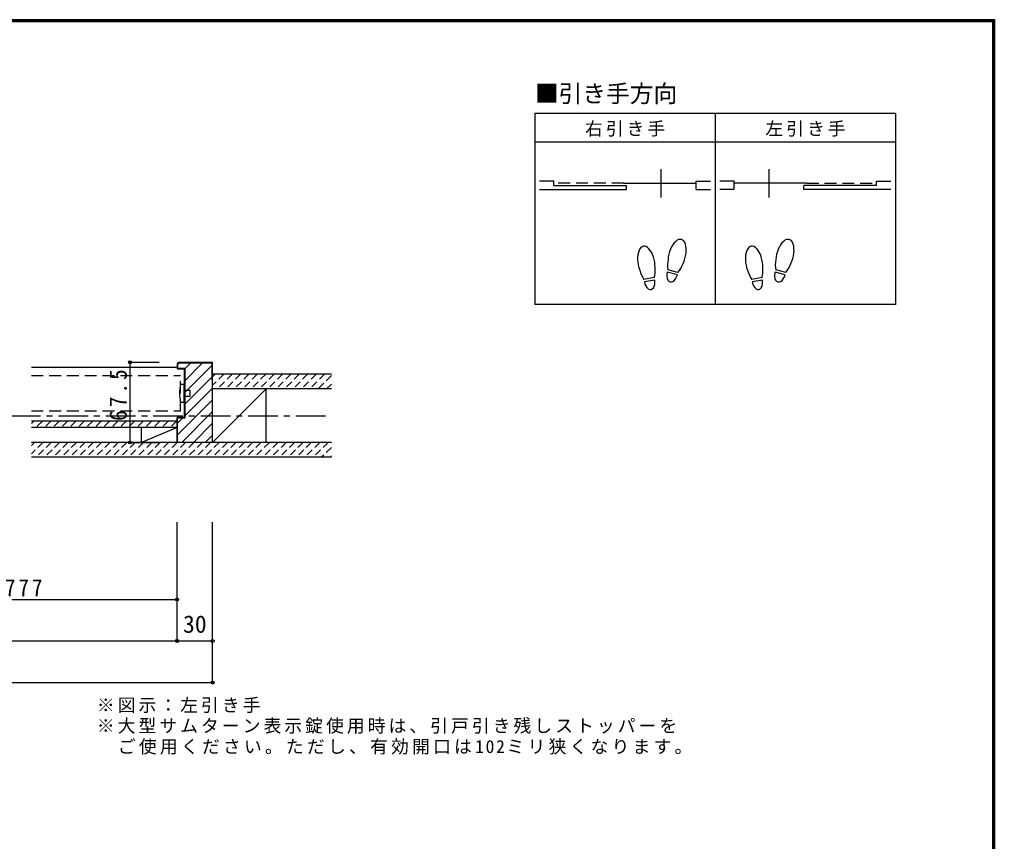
# Model space of a CAD drawing. Units: millimetres at full size, sheet at 1:5; details may follow other scales. Extents: x -973 to 977, y -718 to 696.
# Drawn here: x 155 to 977, y 3 to 696 of the extents above; entities that cross this region are included whole.
import ezdxf
from ezdxf.enums import TextEntityAlignment as Align

# ---------------------------------------------------------------- set-up
doc = ezdxf.new("R2010")
doc.units = ezdxf.units.MM
doc.header["$LTSCALE"] = 5
doc.header["$PDMODE"] = 32
doc.header["$PDSIZE"] = 2.5
for name, pattern in [('CHAIN1', [8, 5, -1, 1, -1]), ('DASHED1', [1.8, 1.2, -0.6]), ('DASHED2', [3, 2, -1])]:
    doc.linetypes.add(name, pattern=pattern)
for name, color, linetype in [('0-0_補助線', 7, 'Continuous'), ('0-1_通り芯', 4, 'CHAIN1'), ('0-2_柱', 3, 'Continuous'), ('0-3_仕上げ', 2, 'Continuous'), ('0-4_枠', 3, 'Continuous'), ('0-6_扉', 6, 'Continuous'), ('0-7_金物', 7, 'Continuous'), ('0-8_戸当り', 3, 'Continuous'), ('0-A_文字', 7, 'Continuous'), ('0-B_寸法', 7, 'Continuous'), ('0-C_ハッチ', 4, 'DASHED1'), ('F-1_枠', 6, 'Continuous')]:
    doc.layers.add(name, color=color, linetype=linetype)
doc.styles.add('ＭＳ ゴシック', font='')
doc.styles.get('ＭＳ ゴシック').set_extended_font_data('MS Gothic')

msp = doc.modelspace()

# ---------------------------------------------------------------- linework, layer by layer
at = {"layer": '0-1_通り芯'}
msp.add_line((-412.113, 361.994), (417.887, 361.994), dxfattribs=at)
at = {"layer": '0-2_柱'}
for p, q in [((317.887, 339.494), (317.887, 384.494)), ((362.887, 339.494), (362.887, 384.494)), ((257.887, 339.494), (257.887, 351.994))]:
    msp.add_line(p, q, dxfattribs=at)
at = {"layer": '0-2_柱', "color": 7}
for p, q in [((317.887, 339.494), (362.887, 384.494)), ((287.887, 351.994), (257.887, 339.494))]:
    msp.add_line(p, q, dxfattribs=at)
at = {"layer": '0-3_仕上げ'}
for p, q in [((417.887, 396.994), (317.887, 396.994)), ((417.887, 384.494), (317.887, 384.494)), ((287.887, 357.494), (165.137, 357.494)), ((287.887, 351.994), (165.137, 351.994)), ((417.887, 339.494), (165.137, 339.494)), ((417.887, 326.994), (165.137, 326.994))]:
    msp.add_line(p, q, dxfattribs=at)
at = {"layer": '0-4_枠', "color": 4}
msp.add_line((165.137, 402.994), (287.887, 402.994), dxfattribs=at)
at = {"layer": '0-4_枠'}
for p, q in [((289.301, 406.994), (287.887, 405.579)), ((288.387, 405.372), (289.508, 406.494)), ((288.387, 405.372), (288.387, 401.994)), ((289.301, 406.994), (317.887, 406.994)), ((289.508, 406.494), (317.387, 406.494)), ((317.387, 391.994), (317.387, 406.494)), ((317.887, 339.494), (317.887, 406.994)), ((288.387, 401.994), (294.387, 401.994)), ((293.887, 401.494), (293.887, 360.494)), ((294.387, 401.994), (294.387, 359.994)), ((317.387, 391.994), (317.887, 391.994)), ((293.887, 360.494), (287.887, 360.494)), ((287.887, 339.494), (287.887, 360.494)), ((294.387, 359.994), (288.387, 359.994)), ((288.387, 339.494), (288.387, 359.994)), ((317.887, 339.494), (287.887, 339.494))]:
    msp.add_line(p, q, dxfattribs=at)
msp.add_lwpolyline([(287.887, 405.579), (287.887, 401.494), (293.887, 401.494)], dxfattribs=at)
at = {"layer": '0-6_扉', "color": 2, "linetype": 'DASHED2'}
for p, q in [((165.137, 395.994), (290.887, 395.994)), ((290.887, 365.994), (290.887, 395.994)), ((165.137, 365.994), (290.887, 365.994))]:
    msp.add_line(p, q, dxfattribs=at)
at = {"layer": '0-6_扉', "color": 4}
msp.add_line((317.887, 137.16), (317.887, 272.16), dxfattribs=at)
at = {"layer": '0-6_扉', "color": 7}
msp.add_point((317.887, 137.16), dxfattribs=at)
at = {"layer": '0-7_金物'}
for p, q in [((290.887, 388.494), (293.887, 388.494)), ((293.887, 383.494), (298.887, 383.494))]:
    msp.add_line(p, q, dxfattribs=at)
for points in [[(290.887, 373.494), (293.887, 373.494), (293.887, 388.494)], [(293.887, 378.494), (298.887, 378.494), (298.887, 383.494)]]:
    msp.add_lwpolyline(points, dxfattribs=at)
msp.add_arc((321.338, 380.994), 31.361, 166.16368, 193.83629, dxfattribs=at)
at = {"layer": '0-8_戸当り'}
for p, q in [((695.933, 545.854), (695.933, 569.854)), ((786.733, 545.854), (786.733, 569.854)), ((709.969, 482.735), (701.489, 485.007)), ((800.769, 482.735), (792.289, 485.007)), ((689.958, 478.378), (681.312, 476.853)), ((709.426, 480.706), (700.945, 482.978)), ((780.758, 478.378), (772.112, 476.853)), ((800.226, 480.706), (791.745, 482.978)), ((690.323, 476.31), (681.677, 474.785)), ((781.123, 476.31), (772.477, 474.785))]:
    msp.add_line(p, q, dxfattribs=at)
at = {"layer": '0-8_戸当り', "color": 2}
for p, q in [((605.333, 559.654), (593.333, 559.654)), ((605.333, 556.054), (605.333, 559.654)), ((725.333, 552.454), (725.333, 559.654)), ((725.333, 559.654), (737.333, 559.654)), ((757.333, 559.654), (745.333, 559.654)), ((757.333, 552.454), (757.333, 559.654)), ((877.333, 556.054), (877.333, 559.654)), ((877.333, 559.654), (889.333, 559.654)), ((593.333, 552.454), (666.533, 552.454)), ((605.333, 556.054), (666.533, 556.054)), ((664.133, 557.854), (725.333, 557.854)), ((666.533, 552.454), (666.533, 556.054)), ((725.333, 552.454), (737.333, 552.454)), ((757.333, 552.454), (745.333, 552.454)), ((818.533, 557.854), (757.333, 557.854)), ((816.133, 552.454), (816.133, 556.054)), ((877.333, 556.054), (816.133, 556.054)), ((889.333, 552.454), (816.133, 552.454))]:
    msp.add_line(p, q, dxfattribs=at)
at = {"layer": '0-8_戸当り', "color": 2, "linetype": 'DASHED2'}
for p, q in [((664.133, 557.854), (605.333, 557.854)), ((818.533, 557.854), (877.333, 557.854))]:
    msp.add_line(p, q, dxfattribs=at)
at = {"layer": '0-8_戸当り'}
for centre, major_axis, ratio, start_param, end_param in [((709.214, 496.878), (3.644, 13.601), 0.5, 4.3405914, 8.2257792), ((800.014, 496.878), (3.644, 13.601), 0.5, 4.3405914, 8.2257792), ((683.297, 490.877), (-2.445, 13.867), 0.5, 4.3405914, 8.2257792), ((774.097, 490.877), (-2.445, 13.867), 0.5, 4.3405914, 8.2257792), ((709.11, 496.489), (4.416, 16.48), 0.4, 1.8506333, 2.4428768), ((799.91, 496.489), (4.416, 16.48), 0.4, 1.8506333, 2.4428768), ((683.367, 490.481), (-2.963, 16.802), 0.4, 1.8506333, 2.4428768), ((683.367, 490.481), (-2.963, 16.802), 0.4, 3.8403085, 4.432552), ((709.11, 496.489), (4.416, 16.48), 0.4, 3.8403085, 4.432552), ((774.167, 490.481), (-2.963, 16.802), 0.4, 1.8506333, 2.4428768), ((774.167, 490.481), (-2.963, 16.802), 0.4, 3.8403085, 4.432552), ((799.91, 496.489), (4.416, 16.48), 0.4, 3.8403085, 4.432552), ((705.185, 481.842), (1.894, 7.067), 0.6, 1.5707963, 4.712389), ((795.985, 481.842), (1.894, 7.067), 0.6, 1.5707963, 4.712389), ((686, 475.548), (-1.27, 7.205), 0.6, 1.5707963, 4.712389), ((776.8, 475.548), (-1.27, 7.205), 0.6, 1.5707963, 4.712389)]:
    msp.add_ellipse(centre, major_axis=major_axis, ratio=ratio, start_param=start_param, end_param=end_param, dxfattribs=at)
at = {"layer": '0-A_文字', "color": 3}
for p, q in [((893.333, 616.667), (589.333, 616.667)), ((589.333, 616.667), (589.333, 455.667)), ((741.333, 616.667), (741.333, 455.667)), ((893.333, 616.667), (893.333, 455.667)), ((589.333, 592.667), (893.333, 592.667)), ((893.333, 455.667), (589.333, 455.667))]:
    msp.add_line(p, q, dxfattribs=at)
at = {"layer": '0-B_寸法', "color": 4}
for p, q in [((248.291, 339.494), (248.291, 406.994)), ((248.291, 406.994), (272.887, 406.994)), ((248.291, 339.494), (272.887, 339.494)), ((287.887, 172.16), (287.887, 272.16)), ((317.887, 137.16), (317.887, 272.16)), ((19.387, 207.16), (287.887, 207.16)), ((-312.113, 172.16), (317.887, 172.16)), ((-312.113, 137.16), (317.887, 137.16))]:
    msp.add_line(p, q, dxfattribs=at)
at = {"layer": '0-B_寸法'}
for p in [(248.291, 406.994), (248.291, 339.494), (287.887, 207.16), (287.887, 172.16), (317.887, 172.16), (317.887, 137.16)]:
    msp.add_point(p, dxfattribs=at)
at = {"layer": '0-C_ハッチ', "linetype": 'Continuous'}
for p, q in [((289.614, 406.494), (288.387, 405.266)), ((299.514, 406.494), (294.387, 401.367)), ((309.413, 406.494), (294.387, 391.467)), ((317.387, 404.568), (294.387, 381.568)), ((317.387, 394.668), (294.387, 371.668)), ((317.887, 385.269), (294.387, 361.769)), ((317.887, 375.369), (288.387, 345.869)), ((317.887, 365.47), (291.911, 339.494)), ((292.612, 359.994), (288.387, 355.768)), ((317.887, 355.57), (301.81, 339.494)), ((317.887, 345.671), (311.71, 339.494))]:
    msp.add_line(p, q, dxfattribs=at)
at = {"layer": '0-C_ハッチ'}
for p, q in [((320.14, 396.994), (317.887, 394.741)), ((327.211, 396.994), (317.887, 387.67)), ((334.282, 396.994), (321.782, 384.494)), ((341.353, 396.994), (328.853, 384.494)), ((348.424, 396.994), (335.924, 384.494)), ((355.495, 396.994), (342.995, 384.494)), ((362.566, 396.994), (350.066, 384.494)), ((369.637, 396.994), (357.137, 384.494)), ((376.708, 396.994), (364.208, 384.494)), ((383.78, 396.994), (371.28, 384.494)), ((390.851, 396.994), (378.351, 384.494)), ((397.922, 396.994), (385.422, 384.494)), ((404.993, 396.994), (392.493, 384.494)), ((412.064, 396.994), (399.564, 384.494)), ((417.887, 395.746), (406.635, 384.494)), ((417.887, 388.675), (413.706, 384.494)), ((167.309, 357.494), (165.137, 355.322)), ((174.38, 357.494), (168.88, 351.994)), ((181.451, 357.494), (175.951, 351.994)), ((188.522, 357.494), (183.022, 351.994)), ((195.593, 357.494), (190.093, 351.994)), ((202.664, 357.494), (197.164, 351.994)), ((209.735, 357.494), (204.235, 351.994)), ((216.806, 357.494), (211.306, 351.994)), ((223.877, 357.494), (218.377, 351.994)), ((230.948, 357.494), (225.448, 351.994)), ((238.019, 357.494), (232.519, 351.994)), ((245.09, 357.494), (239.59, 351.994)), ((252.161, 357.494), (246.661, 351.994)), ((259.232, 357.494), (253.732, 351.994)), ((266.304, 357.494), (260.804, 351.994)), ((273.375, 357.494), (267.875, 351.994)), ((280.446, 357.494), (274.946, 351.994)), ((287.517, 357.494), (282.017, 351.994)), ((167.672, 339.494), (165.137, 336.959)), ((174.743, 339.494), (165.137, 329.888)), ((181.814, 339.494), (169.314, 326.994)), ((188.885, 339.494), (176.385, 326.994)), ((195.956, 339.494), (183.456, 326.994)), ((203.027, 339.494), (190.527, 326.994)), ((210.098, 339.494), (197.598, 326.994)), ((217.169, 339.494), (204.669, 326.994)), ((224.24, 339.494), (211.74, 326.994)), ((231.311, 339.494), (218.811, 326.994)), ((238.382, 339.494), (225.882, 326.994)), ((245.453, 339.494), (232.953, 326.994)), ((252.524, 339.494), (240.024, 326.994)), ((259.595, 339.494), (247.095, 326.994)), ((266.666, 339.494), (254.166, 326.994)), ((273.738, 339.494), (261.238, 326.994)), ((280.809, 339.494), (268.309, 326.994)), ((287.88, 339.494), (275.38, 326.994)), ((294.951, 339.494), (282.451, 326.994)), ((302.022, 339.494), (289.522, 326.994)), ((309.093, 339.494), (296.593, 326.994)), ((316.164, 339.494), (303.664, 326.994)), ((323.235, 339.494), (310.735, 326.994)), ((330.306, 339.494), (317.806, 326.994)), ((337.377, 339.494), (324.877, 326.994)), ((344.448, 339.494), (331.948, 326.994)), ((351.519, 339.494), (339.019, 326.994)), ((358.59, 339.494), (346.09, 326.994)), ((365.661, 339.494), (353.161, 326.994)), ((372.732, 339.494), (360.232, 326.994)), ((379.804, 339.494), (367.304, 326.994)), ((386.875, 339.494), (374.375, 326.994)), ((393.946, 339.494), (381.446, 326.994)), ((401.017, 339.494), (388.517, 326.994)), ((408.088, 339.494), (395.588, 326.994)), ((415.159, 339.494), (402.659, 326.994)), ((417.887, 335.15), (409.73, 326.994)), ((417.887, 328.079), (416.801, 326.994))]:
    msp.add_line(p, q, dxfattribs=at)
at = {"layer": 'F-1_枠'}
for p, q in [((-973.347, 695.833), (976.653, 695.833)), ((-973.347, 695), (976.653, 695)), ((-973.347, 694.167), (976.653, 694.167)), ((974.986, 695.833), (974.986, -700.833)), ((975.82, 695.833), (975.82, -700.833)), ((976.653, 695.833), (976.653, -700.833))]:
    msp.add_line(p, q, dxfattribs=at)

# ---------------------------------------------------------------- texts
at = {"layer": '0-0_補助線', "insert": (220.295, 111.43), "char_height": 11, "attachment_point": 7, "style": 'ＭＳ ゴシック'}
msp.add_mtext('\\T1.17;※図示：左引き手', dxfattribs=at)
at = {"layer": '0-A_文字', "style": 'ＭＳ ゴシック'}
msp.add_text('■引き手方向', height=14.66, dxfattribs=at).set_placement((589.333, 621.667), align=Align.BOTTOM_LEFT)
at = {"layer": '0-A_文字', "char_height": 11, "attachment_point": 7, "style": 'ＭＳ ゴシック'}
for s, insert in [('\\T1.17;右引き手', (631.583, 597.167)), ('\\T1.17;左引き手', (783.583, 597.167)), ('\\T1.17;※大型サムターン表示錠使用時は、引戸引き残しストッパーを', (220.295, 93.93)), ('\\T1.18;\u3000ご使用ください。ただし、有効開口は102ミリ狭くなります。', (220.295, 76.43))]:
    msp.add_mtext(s, dxfattribs=dict(at, insert=insert))
at = {"layer": '0-B_寸法', "style": 'ＭＳ ゴシック'}
msp.add_text('30', height=14.66, dxfattribs=at).set_placement((292.887, 174.66), align=Align.BOTTOM_LEFT)
at = {"layer": '0-B_寸法', "insert": (245.791, 357.619), "char_height": 14.66, "attachment_point": 7, "rotation": 90, "style": 'ＭＳ ゴシック'}
msp.add_mtext('\\T1.28;\\W0.9;67.5', dxfattribs=at)
at = {"layer": '0-B_寸法', "insert": (142.803, 209.66), "char_height": 14.66, "attachment_point": 7, "style": 'ＭＳ ゴシック'}
msp.add_mtext('\\T1.27;\\W0.9;777', dxfattribs=at)

doc.saveas('drawing.dxf')
